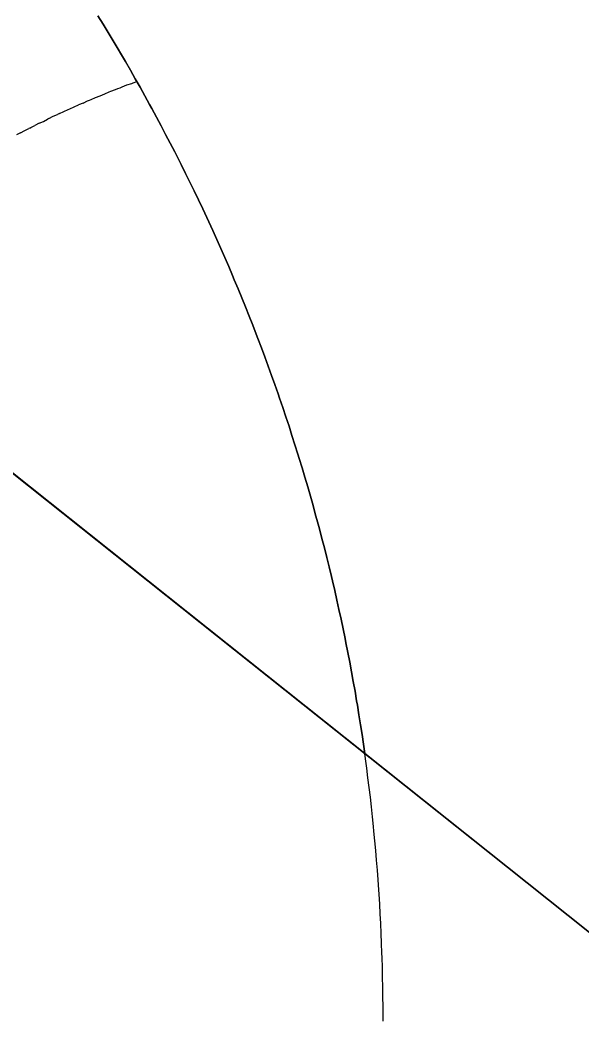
# Model space of a CAD drawing. Header units: metres. Extents: x 708058 to 716328, y 4237327 to 4243479.
# Drawn here: x 713484 to 714373, y 4240324 to 4241901 of the extents above; entities that cross this region are included whole.
import ezdxf

# ---------------------------------------------------------------- set-up
doc = ezdxf.new("R2010")
doc.units = ezdxf.units.M

msp = doc.modelspace()

# ---------------------------------------------------------------- linework, layer by layer
at = {"layer": 'AUX_DME ATE'}
msp.add_polyline3d([(714058.2, 4240319, 150.4), (714058.2, 4240326.3, 150.4), (714058.2, 4240341.8, 150.4), (714058, 4240357.2, 150.4), (714057.8, 4240372.7, 150.4), (714057.6, 4240388.2, 150.4), (714057.2, 4240403.7, 150.4), (714056.8, 4240419.2, 150.4), (714056.5, 4240426.5, 150.4), (714056, 4240442, 150.4), (714055.3, 4240457.5, 150.4), (714054.6, 4240472.9, 150.4), (714053.8, 4240488.4, 150.4), (714053, 4240503.9, 150.4), (714052, 4240519.3, 150.4), (714051.5, 4240526.6, 150.4), (714050.5, 4240542.1, 150.4), (714049.3, 4240557.5, 150.4), (714048.1, 4240573, 150.4), (714046.8, 4240588.4, 150.4), (714045.4, 4240603.8, 150.4), (714043.9, 4240619.3, 150.4), (714043.2, 4240626.5, 150.4), (714041.6, 4240641.9, 150.4), (714039.9, 4240657.3, 150.4), (714038.2, 4240672.7, 150.4), (714036.4, 4240688.1, 150.4), (714034.4, 4240703.5, 150.4), (714032.5, 4240718.9, 150.4), (714031.5, 4240726.1, 150.4), (714029.4, 4240741.4, 150.4), (714027.2, 4240756.8, 150.4), (714025, 4240772.1, 150.4), (714022.6, 4240787.4, 150.4), (714020.2, 4240802.7, 150.4), (714017.7, 4240818, 150.4), (714016.5, 4240825.2, 150.4), (714013.9, 4240840.5, 150.4), (714011.2, 4240855.7, 150.4), (714008.4, 4240871, 150.4), (714005.6, 4240886.2, 150.4), (714002.6, 4240901.4, 150.4), (713999.6, 4240916.6, 150.4), (713998.2, 4240923.8, 150.4), (713995.1, 4240938.9, 150.4), (713991.9, 4240954.1, 150.4), (713988.6, 4240969.2, 150.4), (713985.2, 4240984.4, 150.4), (713981.8, 4240999.5, 150.4), (713978.3, 4241014.6, 150.4), (713976.6, 4241021.7, 150.4), (713973, 4241036.7, 150.4), (713969.3, 4241051.8, 150.4), (713965.5, 4241066.8, 150.4), (713961.6, 4241081.8, 150.4), (713957.7, 4241096.8, 150.4), (713953.7, 4241111.7, 150.4), (713951.7, 4241118.8, 150.4), (713947.6, 4241133.7, 150.4), (713943.4, 4241148.6, 150.4), (713939.1, 4241163.5, 150.4), (713934.8, 4241178.4, 150.4), (713930.3, 4241193.2, 150.4), (713925.8, 4241208, 150.4), (713923.7, 4241215, 150.4), (713919, 4241229.8, 150.4), (713914.3, 4241244.6, 150.4), (713909.6, 4241259.3, 150.4), (713904.7, 4241274, 150.4), (713899.8, 4241288.7, 150.4), (713894.8, 4241303.4, 150.4), (713892.4, 4241310.3, 150.4), (713887.3, 4241324.9, 150.4), (713882.1, 4241339.5, 150.4), (713876.8, 4241354.1, 150.4), (713871.5, 4241368.6, 150.4), (713866, 4241383.1, 150.4), (713860.6, 4241397.6, 150.4), (713857.9, 4241404.4, 150.4), (713852.3, 4241418.9, 150.4), (713846.7, 4241433.3, 150.4), (713840.9, 4241447.7, 150.4), (713835.1, 4241462, 150.4), (713829.2, 4241476.3, 150.4), (713823.2, 4241490.6, 150.4), (713820.4, 4241497.4, 150.4), (713814.3, 4241511.6, 150.4), (713808.1, 4241525.8, 150.4), (713801.9, 4241540, 150.4), (713795.6, 4241554.2, 150.4), (713789.2, 4241568.3, 150.4), (713782.8, 4241582.4, 150.4), (713779.7, 4241589, 150.4), (713773.2, 4241603, 150.4), (713766.5, 4241617, 150.4), (713759.8, 4241631, 150.4), (713753.1, 4241644.9, 150.4), (713746.2, 4241658.8, 150.4), (713739.3, 4241672.7, 150.4), (713736, 4241679.2, 150.4), (713729, 4241693, 150.4), (713721.9, 4241706.8, 150.4), (713714.7, 4241720.5, 150.4), (713707.5, 4241734.2, 150.4), (713700.2, 4241747.9, 150.4), (713692.8, 4241761.5, 150.4), (713689.3, 4241767.9, 150.4), (713681.9, 4241781.5, 150.4), (713674.3, 4241795, 150.4), (713666.7, 4241808.5, 150.4), (713659, 4241822, 150.4), (713651.2, 4241835.4, 150.4), (713643.4, 4241848.8, 150.4), (713639.7, 4241855, 150.4), (713631.8, 4241868.4, 150.4), (713623.8, 4241881.6, 150.4), (713615.7, 4241894.9, 150.4), (713607.6, 4241908, 150.4)], dxfattribs=at)
at = {"layer": 'AUX_LOC IAT'}
msp.add_polyline3d([(710852.4, 4243271.5, 107.7), (709995.8, 4237561.9, 107.7), (715039.4, 4239545.4, 13.8), (715091.9, 4239895.4, 13.8), (710852.4, 4243271.5, 107.7)], dxfattribs=at)
at = {"layer": 'FINAL_AUX_DME ATE'}
msp.add_polyline3d([(713607.6, 4241908, 0), (713615.7, 4241894.9, 0), (713623.8, 4241881.6, 0), (713631.8, 4241868.4, 0), (713639.7, 4241855, 0), (713643.4, 4241848.8, 0), (713651.2, 4241835.4, 0), (713659, 4241822, 0), (713666.7, 4241808.5, 0), (713674.3, 4241795, 0), (713681.9, 4241781.5, 0), (713689.3, 4241767.9, 0), (713692.8, 4241761.5, 0), (713700.2, 4241747.9, 0), (713707.5, 4241734.2, 0), (713714.7, 4241720.5, 0), (713721.9, 4241706.8, 0), (713729, 4241693, 0), (713736, 4241679.2, 0), (713739.3, 4241672.7, 0), (713746.2, 4241658.8, 0), (713753.1, 4241644.9, 0), (713759.8, 4241631, 0), (713766.5, 4241617, 0), (713773.2, 4241603, 0), (713779.7, 4241589, 0), (713782.8, 4241582.4, 0), (713789.2, 4241568.3, 0), (713795.6, 4241554.2, 0), (713801.9, 4241540, 0), (713808.1, 4241525.8, 0), (713814.3, 4241511.6, 0), (713820.4, 4241497.4, 0), (713823.2, 4241490.6, 0), (713829.2, 4241476.3, 0), (713835.1, 4241462, 0), (713840.9, 4241447.7, 0), (713846.7, 4241433.3, 0), (713852.3, 4241418.9, 0), (713857.9, 4241404.4, 0), (713860.6, 4241397.6, 0), (713866, 4241383.1, 0), (713871.5, 4241368.6, 0), (713876.8, 4241354.1, 0), (713882.1, 4241339.5, 0), (713887.3, 4241324.9, 0), (713892.4, 4241310.3, 0), (713894.8, 4241303.4, 0), (713899.8, 4241288.7, 0), (713904.7, 4241274, 0), (713909.6, 4241259.3, 0), (713914.3, 4241244.6, 0), (713919, 4241229.8, 0), (713923.7, 4241215, 0), (713925.8, 4241208, 0), (713930.3, 4241193.2, 0), (713934.8, 4241178.4, 0), (713939.1, 4241163.5, 0), (713943.4, 4241148.6, 0), (713947.6, 4241133.7, 0), (713951.7, 4241118.8, 0), (713953.7, 4241111.7, 0), (713957.7, 4241096.8, 0), (713961.6, 4241081.8, 0), (713965.5, 4241066.8, 0), (713969.3, 4241051.8, 0), (713973, 4241036.7, 0), (713976.6, 4241021.7, 0), (713978.3, 4241014.6, 0), (713981.8, 4240999.5, 0), (713985.2, 4240984.4, 0), (713988.6, 4240969.2, 0), (713991.9, 4240954.1, 0), (713995.1, 4240938.9, 0), (713998.2, 4240923.8, 0), (713999.6, 4240916.6, 0), (714002.6, 4240901.4, 0), (714005.6, 4240886.2, 0), (714008.4, 4240871, 0), (714011.2, 4240855.7, 0), (714013.9, 4240840.5, 0), (714016.5, 4240825.2, 0), (714017.7, 4240818, 0), (714020.2, 4240802.7, 0), (714022.6, 4240787.4, 0), (714025, 4240772.1, 0), (714027.2, 4240756.8, 0), (714029.4, 4240741.6, 0), (713127.4, 4241459.8, 0)], dxfattribs=at)
at = {"layer": 'FINAL_AUX_LOC IAT'}
msp.add_polyline3d([(711436.1, 4242806.7, 0), (713127.4, 4241459.8, 0), (714029.4, 4240741.6, 0), (715091.9, 4239895.4, 0), (715039.4, 4239545.4, 0), (713771.4, 4239046.7, 0), (711455.1, 4238135.8, 0)], dxfattribs=at)
at = {"layer": 'FINAL_AUX_RECNET LEAL'}
msp.add_polyline3d([(715091.9, 4239895.4, 0), (714029.4, 4240741.6, 0), (714027.2, 4240756.8, 0), (714025, 4240772.1, 0), (714022.6, 4240787.4, 0), (714020.2, 4240802.7, 0), (714017.7, 4240818, 0), (714016.5, 4240825.2, 0), (714013.9, 4240840.5, 0), (714011.2, 4240855.7, 0), (714008.4, 4240871, 0), (714005.6, 4240886.2, 0), (714002.6, 4240901.4, 0), (713999.6, 4240916.6, 0), (713998.2, 4240923.8, 0), (713995.1, 4240938.9, 0), (713991.9, 4240954.1, 0), (713988.6, 4240969.2, 0), (713985.2, 4240984.4, 0), (713981.8, 4240999.5, 0), (713978.3, 4241014.6, 0), (713976.6, 4241021.7, 0), (713973, 4241036.7, 0), (713969.3, 4241051.8, 0), (713965.5, 4241066.8, 0), (713961.6, 4241081.8, 0), (713957.7, 4241096.8, 0), (713953.7, 4241111.7, 0), (713951.7, 4241118.8, 0), (713947.6, 4241133.7, 0), (713943.4, 4241148.6, 0), (713939.1, 4241163.5, 0), (713934.8, 4241178.4, 0), (713930.3, 4241193.2, 0), (713925.8, 4241208, 0), (713923.7, 4241215, 0), (713919, 4241229.8, 0), (713914.3, 4241244.6, 0), (713909.6, 4241259.3, 0), (713904.7, 4241274, 0), (713899.8, 4241288.7, 0), (713894.8, 4241303.4, 0), (713892.4, 4241310.3, 0), (713887.3, 4241324.9, 0), (713882.1, 4241339.5, 0), (713876.8, 4241354.1, 0), (713871.5, 4241368.6, 0), (713866, 4241383.1, 0), (713860.6, 4241397.6, 0), (713857.9, 4241404.4, 0), (713852.3, 4241418.9, 0), (713846.7, 4241433.3, 0), (713840.9, 4241447.7, 0), (713835.1, 4241462, 0), (713829.2, 4241476.3, 0), (713823.2, 4241490.6, 0), (713820.4, 4241497.4, 0), (713814.3, 4241511.6, 0), (713808.1, 4241525.8, 0), (713801.9, 4241540, 0), (713795.6, 4241554.2, 0), (713789.2, 4241568.3, 0), (713782.8, 4241582.4, 0), (713779.7, 4241589, 0), (713773.2, 4241603, 0), (713766.5, 4241617, 0), (713759.8, 4241631, 0), (713753.1, 4241644.9, 0), (713746.2, 4241658.8, 0), (713739.3, 4241672.7, 0), (713736, 4241679.2, 0), (713729, 4241693, 0), (713721.9, 4241706.8, 0), (713714.7, 4241720.5, 0), (713707.5, 4241734.2, 0), (713700.2, 4241747.9, 0), (713692.8, 4241761.5, 0), (713689.3, 4241767.9, 0), (713681.9, 4241781.5, 0), (713674.3, 4241795, 0), (713666.7, 4241808.5, 0), (713659, 4241822, 0), (713651.2, 4241835.4, 0), (713643.4, 4241848.8, 0), (713639.7, 4241855, 0), (713631.8, 4241868.4, 0), (713623.8, 4241881.6, 0), (713615.7, 4241894.9, 0), (713607.6, 4241908, 0)], dxfattribs=at)
at = {"layer": 'INTERSECTIONS'}
for points in [[(713663.3, 4241802, 150.2), (713669.2, 4241804, 150.4)], [(713625.6, 4241787.5, 149), (713627.9, 4241788.5, 149.1)], [(713627.9, 4241788.5, 149.1), (713635.2, 4241791.5, 149.3)], [(713635.2, 4241791.5, 149.3), (713638.9, 4241793, 149.4)], [(713638.9, 4241793, 149.4), (713642.6, 4241794, 149.6)], [(713642.6, 4241794, 149.6), (713646.1, 4241795.5, 149.7)], [(713646.1, 4241795.5, 149.7), (713653.6, 4241798.5, 149.9)], [(713653.6, 4241798.5, 149.9), (713661, 4241801, 150.1)], [(713661, 4241801, 150.1), (713663.3, 4241802, 150.2)], [(713584.1, 4241770, 147.7), (713591.1, 4241773.5, 147.9)], [(713591.1, 4241773.5, 147.9), (713594.5, 4241774.5, 148)], [(713594.5, 4241774.5, 148), (713596.8, 4241775.5, 148.1)], [(713596.8, 4241775.5, 148.1), (713604, 4241778.5, 148.3)], [(713604, 4241778.5, 148.3), (713611.1, 4241781.5, 148.6)], [(713611.1, 4241781.5, 148.6), (713618.4, 4241784.5, 148.8)], [(713618.4, 4241784.5, 148.8), (713625.6, 4241787.5, 149)], [(713547, 4241753.5, 146.5), (713553.9, 4241756.5, 146.7)], [(713553.9, 4241756.5, 146.7), (713560.8, 4241760, 146.9)], [(713560.8, 4241760, 146.9), (713563.1, 4241761, 147)], [(713563.1, 4241761, 147), (713570.1, 4241764, 147.2)], [(713570.1, 4241764, 147.2), (713577.1, 4241767, 147.4)], [(713584.1, 4241770, 147.7), (713577.1, 4241767, 147.4)], [(713514.7, 4241738, 145.4), (713521.4, 4241741, 145.6)], [(713521.4, 4241741, 145.6), (713528.1, 4241744.5, 145.8)], [(713530.2, 4241745.5, 145.9), (713528.1, 4241744.5, 145.8)], [(713530.2, 4241745.5, 145.9), (713537, 4241749, 146.1)], [(713537, 4241749, 146.1), (713543.8, 4241752, 146.4)], [(713547, 4241753.5, 146.5), (713543.8, 4241752, 146.4)], [(713485.4, 4241723, 144.4), (713491.9, 4241726.5, 144.6)], [(713491.9, 4241726.5, 144.6), (713498.4, 4241729.5, 144.8)], [(713500, 4241730.5, 144.9), (713498.4, 4241729.5, 144.8)], [(713500, 4241730.5, 144.9), (713501.5, 4241731.5, 144.9)], [(713501.5, 4241731.5, 144.9), (713508.1, 4241734.5, 145.2)], [(713514.7, 4241738, 145.4), (713508.1, 4241734.5, 145.2)], [(713485.4, 4241723, 144.4), (713479, 4241719.5, 144.2)]]:
    msp.add_polyline3d(points, dxfattribs=at)

doc.saveas('drawing.dxf')
